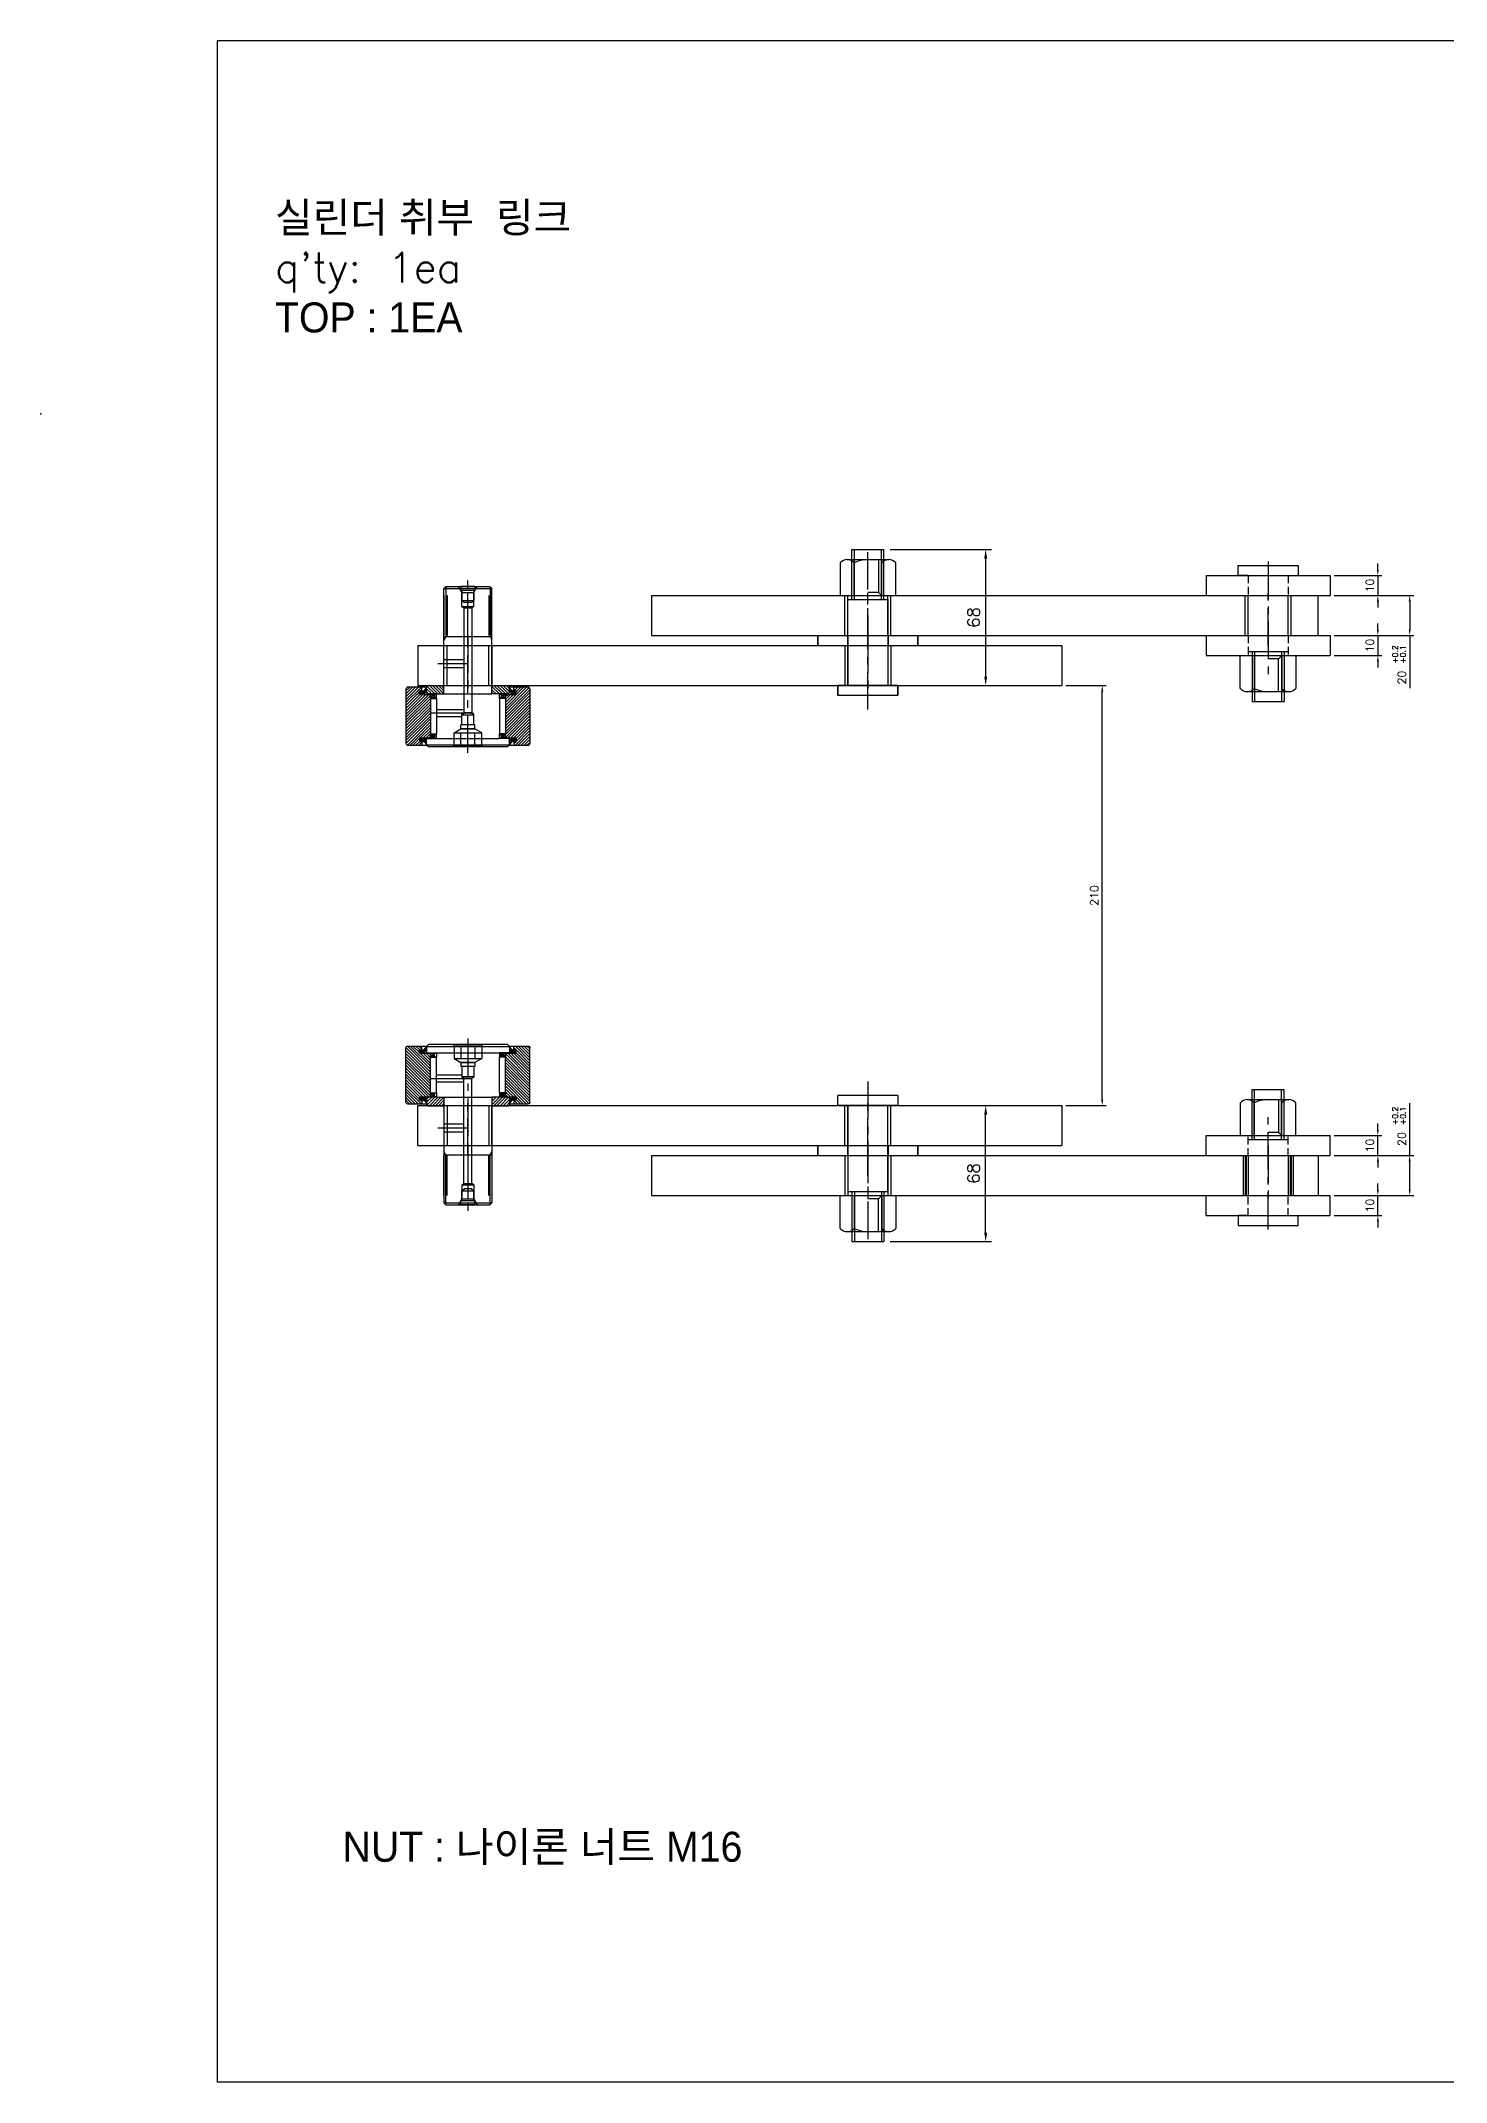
# Model space of a CAD drawing. Extents: x -2917 to 6643, y 8514 to 10799.
# Drawn here: x -2917 to -2214, y 8528 to 9549 of the extents above; entities that cross this region are included whole.
import ezdxf

# ---------------------------------------------------------------- set-up
doc = ezdxf.new("R2010")
doc.units = 0
doc.header["$LTSCALE"] = 15
doc.header["$MEASUREMENT"] = 0
for name, pattern in [('CENTER', [2, 1.25, -0.25, 0.25, -0.25]), ('HIDDEN', [0.375, 0.25, -0.125]), ('PHANTOM2', [31.75, 15.875, -3.175, 3.175, -3.175, 3.175, -3.175])]:
    doc.linetypes.add(name, pattern=pattern)
for name, color, linetype in [('1', 1, 'CENTER'), ('2', 2, 'HIDDEN'), ('3', 3, 'Continuous'), ('4', 4, 'Continuous'), ('DG', 4, 'Continuous'), ('DXF0', 7, 'Continuous'), ('DXF1', 7, 'Continuous'), ('DXF4', 7, 'Continuous'), ('RD', 1, 'Continuous')]:
    doc.layers.add(name, color=color, linetype=linetype)
doc.styles.get("Standard").update_dxf_attribs({"font": 'txt.shx'})
doc.dimstyles.new('ISO-25', dxfattribs={"dimtxt": 2.5, "dimasz": 2.5, "dimexe": 1.25, "dimexo": 0.625, "dimtad": 1, "dimtoh": 1, "dimdsep": 46, "dimtxsty": 'Standard', "dimcen": 2.5, "dimclrt": 6, "dimadec": 0, "dimazin": 0, "dimtfac": 1, "dimtmove": 0, "dimatfit": 3, "dimfxl": 1, "dimarcsym": 0})

# ---------------------------------------------------------------- blocks, each defined once
blk = doc.blocks.new('F WEER ER')
at = {"layer": 'DXF0', "color": 3, "linetype": 'Continuous'}
for p, q in [((1814.7, 10703.1), (1816.7, 10703.1)), ((1814.7, 10696.1), (1814.7, 10703.1)), ((1814.7, 10703.1), (1814.7, 10696.1)), ((1814.7, 10696.1), (1816.7, 10696.1)), ((1816.7, 10696.1), (1816.7, 10703.1)), ((1816.7, 10702.6), (1821.7, 10702.6)), ((1816.7, 10702.6), (1822.1, 10702.6)), ((1816.7, 10696.6), (1821.7, 10696.6)), ((1816.7, 10696.6), (1821.7, 10696.6)), ((1816.7, 10696.6), (1822.1, 10696.6)), ((1821.7, 10702.6), (1822.7, 10701.4)), ((1821.7, 10702.6), (1821.7, 10696.6)), ((1822.7, 10697.9), (1821.7, 10696.6)), ((1822.7, 10701.6), (1822.7, 10697.6)), ((1822.7, 10697.9), (1822.7, 10701.4)), ((1875.8, 10702.6), (1882.9, 10702.6)), ((1875.8, 10696.6), (1882.9, 10696.6)), ((1878.8, 10702.6), (1877.8, 10701.4)), ((1877.8, 10697.9), (1877.8, 10701.4)), ((1877.8, 10697.9), (1878.8, 10696.6)), ((1883.8, 10702.6), (1878.8, 10702.6)), ((1878.8, 10702.6), (1878.8, 10696.6)), ((1883.8, 10696.6), (1878.8, 10696.6)), ((1883.8, 10696.6), (1878.8, 10696.6)), ((1882.9, 10702.6), (1882.9, 10696.6)), ((1885.8, 10703.1), (1883.8, 10703.1)), ((1883.8, 10696.1), (1883.8, 10703.1)), ((1885.8, 10696.1), (1883.8, 10696.1)), ((1885.8, 10696.1), (1885.8, 10703.1))]:
    blk.add_line(p, q, dxfattribs=at)
at = {"layer": 'DXF1', "color": 4, "linetype": 'Continuous'}
for p, q in [((1806.5, 10729.9), (1818.1, 10718.4)), ((1806.5, 10728.5), (1816.6, 10718.4)), ((1806.5, 10727.1), (1809.8, 10723.8)), ((1807.3, 10730.6), (1819.6, 10718.4)), ((1808.8, 10730.6), (1821, 10718.4)), ((1810.2, 10730.6), (1822.5, 10718.4)), ((1811.7, 10730.6), (1824, 10718.4)), ((1813.2, 10730.6), (1825.4, 10718.4)), ((1814.6, 10730.6), (1826.9, 10718.4)), ((1816.1, 10730.6), (1828.3, 10718.4)), ((1817.6, 10730.6), (1829.8, 10718.4)), ((1819, 10730.6), (1831.3, 10718.4)), ((1820.5, 10730.6), (1831.9, 10719.2)), ((1821.9, 10730.6), (1831.9, 10720.7)), ((1823.4, 10730.6), (1831.9, 10722.1)), ((1824.9, 10730.6), (1831.9, 10723.6)), ((1826.3, 10730.6), (1833.2, 10723.8)), ((1827.8, 10730.6), (1835.5, 10722.9)), ((1829.2, 10730.6), (1835.5, 10724.4)), ((1830.7, 10730.6), (1835.5, 10725.8)), ((1832.2, 10730.6), (1835.5, 10727.3)), ((1833.6, 10730.6), (1835.5, 10728.7)), ((1806.5, 10725.6), (1808.4, 10723.7)), ((1806.5, 10724.1), (1808, 10722.7)), ((1806.5, 10722.7), (1806.5, 10722.7)), ((1806.8, 10720.3), (1806.9, 10720.4)), ((1807.1, 10720.3), (1808.1, 10721.3)), ((1807.5, 10720.3), (1810.1, 10722.9)), ((1807.8, 10720.3), (1810.1, 10722.6)), ((1808.2, 10720.4), (1810.1, 10722.3)), ((1808.4, 10722.1), (1810, 10723.8)), ((1808.4, 10722.4), (1809.7, 10723.8)), ((1808.4, 10722.7), (1809.4, 10723.8)), ((1808.4, 10723), (1809.1, 10723.8)), ((1808.4, 10723.3), (1808.8, 10723.8)), ((1808.4, 10723.6), (1808.5, 10723.8)), ((1808.4, 10721.8), (1810.1, 10723.5)), ((1808.4, 10721.5), (1810.1, 10723.2)), ((1808.8, 10720.8), (1810.1, 10722)), ((1809.5, 10721.2), (1810.1, 10721.7)), ((1810.1, 10723.5), (1815.2, 10718.4)), ((1810.1, 10722), (1813.7, 10718.4)), ((1810.1, 10720.5), (1812.3, 10718.4)), ((1810.1, 10719.1), (1810.8, 10718.4)), ((1810.1, 10717.2), (1811.1, 10718.3)), ((1810.1, 10718.1), (1810.2, 10718.3)), ((1810.1, 10716.4), (1811.6, 10717.9)), ((1810.9, 10716.3), (1811.6, 10717)), ((1830.4, 10717.3), (1831.4, 10718.3)), ((1830.4, 10718.2), (1830.5, 10718.3)), ((1830.4, 10716.4), (1831.9, 10717.9)), ((1831.1, 10716.3), (1831.9, 10717)), ((1831.9, 10722.1), (1833.6, 10723.8)), ((1831.9, 10722.4), (1833.3, 10723.8)), ((1831.9, 10722.7), (1833, 10723.8)), ((1831.9, 10723), (1832.7, 10723.8)), ((1831.9, 10723.3), (1832.4, 10723.8)), ((1831.9, 10723.6), (1832.1, 10723.8)), ((1831.9, 10721.8), (1833.6, 10723.5)), ((1831.9, 10721.5), (1833.6, 10723.2)), ((1832.1, 10721.4), (1833.6, 10722.9)), ((1832.1, 10717.7), (1834.6, 10720.3)), ((1832.1, 10719.3), (1833.1, 10720.3)), ((1832.1, 10716.2), (1836, 10720.1)), ((1832.1, 10714.7), (1836.3, 10718.9)), ((1832.1, 10713.1), (1836.3, 10717.4)), ((1832.3, 10721.3), (1833.6, 10722.6)), ((1832.5, 10721.2), (1833.6, 10722.3)), ((1832.7, 10721.1), (1833.6, 10722)), ((1832.8, 10720.9), (1833.6, 10721.7)), ((1833, 10720.8), (1833.6, 10721.4)), ((1833.2, 10720.7), (1833.8, 10721.3)), ((1833.4, 10720.6), (1834, 10721.2)), ((1833.6, 10723.3), (1834.3, 10722.7)), ((1833.6, 10720.5), (1834.2, 10721)), ((1833.8, 10720.4), (1834.3, 10720.9)), ((1834, 10720.3), (1834.5, 10720.8)), ((1834.3, 10720.3), (1834.7, 10720.7)), ((1834.6, 10720.3), (1834.8, 10720.5)), ((1834.9, 10720.3), (1835, 10720.4)), ((1832.1, 10711.6), (1836.3, 10715.8)), ((1833.6, 10711.6), (1836.3, 10714.3)), ((1835.1, 10711.6), (1836.3, 10712.7)), ((1832.1, 10683.9), (1835.8, 10687.6)), ((1832.1, 10685.5), (1834.2, 10687.6)), ((1832.1, 10687), (1832.7, 10687.6)), ((1832.1, 10682.4), (1836.3, 10686.6)), ((1806.5, 10675.9), (1813.8, 10668.6)), ((1806.9, 10678.9), (1806.9, 10678.9)), ((1807.1, 10678.7), (1807.2, 10678.9)), ((1807.2, 10678.6), (1807.5, 10678.9)), ((1807.3, 10676.6), (1808.4, 10675.5)), ((1807.4, 10678.5), (1807.8, 10678.9)), ((1807.6, 10678.3), (1808.1, 10678.8)), ((1807.7, 10678.2), (1808.3, 10678.7)), ((1807.9, 10678.1), (1808.5, 10678.6)), ((1808.1, 10678), (1808.6, 10678.5)), ((1808.3, 10677.8), (1808.8, 10678.4)), ((1808.4, 10677.7), (1809, 10678.3)), ((1808.4, 10677.4), (1809.2, 10678.2)), ((1808.4, 10677.1), (1809.4, 10678.1)), ((1808.4, 10676.8), (1809.6, 10678)), ((1808.4, 10676.5), (1809.8, 10677.9)), ((1808.4, 10676.2), (1810, 10677.8)), ((1808.4, 10675.9), (1810.1, 10677.6)), ((1808.4, 10675.6), (1810.1, 10677.3)), ((1808.6, 10675.5), (1810.1, 10677)), ((1808.9, 10675.5), (1810.1, 10676.7)), ((1809.2, 10675.5), (1810.1, 10676.4)), ((1809.5, 10675.5), (1810.1, 10676.1)), ((1809.8, 10675.5), (1810.1, 10675.8)), ((1810.1, 10682), (1811, 10683)), ((1810.1, 10682.9), (1810.1, 10683)), ((1810.1, 10681.1), (1811.6, 10682.6)), ((1810.1, 10679.6), (1821.1, 10668.6)), ((1810.1, 10678.2), (1819.6, 10668.6)), ((1810.1, 10676.7), (1818.2, 10668.6)), ((1810.3, 10680.9), (1822.6, 10668.6)), ((1810.8, 10680.9), (1811.6, 10681.8)), ((1811.8, 10680.9), (1824, 10668.6)), ((1813.2, 10680.9), (1825.5, 10668.6)), ((1814.7, 10680.9), (1826.9, 10668.6)), ((1816.2, 10680.9), (1828.4, 10668.6)), ((1817.6, 10680.9), (1829.9, 10668.6)), ((1819.1, 10680.9), (1831.3, 10668.6)), ((1820.5, 10680.9), (1832.8, 10668.6)), ((1822, 10680.9), (1834.2, 10668.6)), ((1823.5, 10680.9), (1835.3, 10669)), ((1824.9, 10680.9), (1835.5, 10670.3)), ((1826.4, 10680.9), (1835.5, 10671.8)), ((1827.8, 10680.9), (1831.9, 10676.8)), ((1829.3, 10680.9), (1831.9, 10678.3)), ((1830.4, 10682.1), (1831.3, 10683)), ((1830.4, 10683), (1830.4, 10683)), ((1830.4, 10681.2), (1831.9, 10682.7)), ((1830.8, 10680.9), (1831.9, 10679.7)), ((1831, 10680.9), (1831.9, 10681.8)), ((1831.9, 10676.1), (1834.7, 10678.9)), ((1831.9, 10676.4), (1834.4, 10678.9)), ((1831.9, 10676.7), (1834.1, 10678.9)), ((1831.9, 10677), (1833.5, 10678.6)), ((1831.9, 10677.3), (1832.8, 10678.3)), ((1831.9, 10677.6), (1832.2, 10677.9)), ((1831.9, 10675.8), (1833.6, 10677.5)), ((1831.9, 10675.5), (1833.6, 10677.2)), ((1832.1, 10680.8), (1836.3, 10685.1)), ((1832.1, 10679.4), (1836.3, 10683.5)), ((1832.1, 10675.5), (1833.6, 10676.9)), ((1832.4, 10675.5), (1833.6, 10676.6)), ((1832.7, 10675.5), (1833.6, 10676.3)), ((1833, 10675.5), (1833.6, 10676)), ((1833.2, 10678.9), (1836.3, 10682)), ((1833.3, 10675.5), (1833.6, 10675.7)), ((1833.6, 10676.6), (1835.5, 10674.7)), ((1834.5, 10678.4), (1835, 10678.9)), ((1834.7, 10678.9), (1836.3, 10680.4)), ((1835.1, 10676.6), (1835.5, 10676.1)), ((1806.5, 10674.5), (1812.3, 10668.6)), ((1806.5, 10673), (1810.9, 10668.6)), ((1806.5, 10671.5), (1809.4, 10668.6)), ((1806.5, 10670.1), (1807.9, 10668.6)), ((1808.4, 10675.5), (1815.3, 10668.6)), ((1809.9, 10675.5), (1816.7, 10668.6)), ((1833.2, 10675.5), (1835.5, 10673.2))]:
    blk.add_line(p, q, dxfattribs=at)
at = {"layer": 'DXF1', "linetype": 'Continuous'}
for p, q in [((1806.5, 10729.6), (1806.5, 10720.1)), ((1834.5, 10730.6), (1807.5, 10730.6)), ((1835.5, 10720.3), (1835.5, 10729.6)), ((1805.7, 10719.3), (1806.7, 10720.3)), ((1805.7, 10679.9), (1805.7, 10719.3)), ((1808.4, 10722.7), (1806.5, 10722.7)), ((1806.7, 10720.3), (1809.9, 10720.3)), ((1806.7, 10720.3), (1806.7, 10678.9)), ((1808.4, 10721.5), (1806.8, 10720.3)), ((1810.1, 10721.5), (1808, 10720.3)), ((1810.1, 10723.8), (1808.4, 10723.8)), ((1808.4, 10723.8), (1808.4, 10721.5)), ((1809.9, 10720.3), (1809.9, 10715.4)), ((1810.1, 10723.8), (1810.1, 10718.3)), ((1810.1, 10718.4), (1812.1, 10718.4)), ((1810.1, 10718.3), (1810.1, 10715.4)), ((1812, 10718.3), (1810.1, 10718.3)), ((1811.6, 10718.3), (1811.6, 10716.3)), ((1829.9, 10718.4), (1812.1, 10718.4)), ((1812.1, 10718.4), (1812.1, 10715.4)), ((1829.9, 10718.4), (1829.9, 10715.4)), ((1829.9, 10718.4), (1831.9, 10718.4)), ((1831.9, 10718.3), (1829.9, 10718.3)), ((1830.4, 10718.3), (1830.4, 10716.3)), ((1831.9, 10723.8), (1831.9, 10718.3)), ((1831.9, 10723.8), (1833.6, 10723.8)), ((1831.9, 10721.5), (1834, 10720.3)), ((1831.9, 10715.4), (1831.9, 10718.3)), ((1832.1, 10719.8), (1832.6, 10720.3)), ((1832.1, 10715.4), (1832.1, 10719.8)), ((1832.6, 10720.3), (1835.8, 10720.3)), ((1833.6, 10723.8), (1833.6, 10721.5)), ((1833.6, 10722.7), (1835.5, 10722.7)), ((1833.6, 10721.5), (1835.1, 10720.3)), ((1835.8, 10720.3), (1836.3, 10719.8)), ((1836.3, 10719.8), (1836.3, 10711.6)), ((1809.9, 10715.4), (1809.9, 10683.9)), ((1809.9, 10715.4), (1812.1, 10715.4)), ((1811.7, 10716.3), (1810.1, 10716.3)), ((1829.9, 10715.4), (1812.1, 10715.4)), ((1829.9, 10715.4), (1832.1, 10715.4)), ((1831.9, 10716.3), (1830.3, 10716.3)), ((1832.1, 10715.4), (1832.1, 10711.6)), ((1832.1, 10711.6), (1832.1, 10687.6)), ((1832.1, 10711.6), (1884.8, 10711.6)), ((1860.8, 10711.6), (1860.8, 10687.6)), ((1884.8, 10711.6), (1884.8, 10687.6)), ((1884.8, 10711.6), (1885.8, 10710.6)), ((1885.8, 10710.6), (1885.8, 10688.6)), ((1832.1, 10687.6), (1884.8, 10687.6)), ((1832.1, 10683.9), (1832.1, 10687.6)), ((1836.3, 10687.6), (1836.3, 10679.4)), ((1884.8, 10687.6), (1885.8, 10688.6)), ((1805.7, 10679.9), (1806.7, 10678.9)), ((1806.5, 10679.1), (1806.5, 10669.6)), ((1808.4, 10676.6), (1806.5, 10676.6)), ((1806.7, 10678.9), (1809.9, 10678.9)), ((1808.4, 10677.7), (1806.8, 10678.9)), ((1810.1, 10677.7), (1808, 10678.9)), ((1808.4, 10675.5), (1808.4, 10677.7)), ((1809.9, 10683.9), (1812.1, 10683.9)), ((1809.9, 10678.9), (1809.9, 10683.9)), ((1810.1, 10683.9), (1810.1, 10680.9)), ((1811.7, 10683), (1810.1, 10683)), ((1810.1, 10680.9), (1812, 10680.9)), ((1810.1, 10680.9), (1810.1, 10675.5)), ((1810.1, 10680.9), (1812.1, 10680.9)), ((1811.6, 10680.9), (1811.6, 10683)), ((1829.9, 10683.9), (1812.1, 10683.9)), ((1812.1, 10680.9), (1812.1, 10683.9)), ((1829.9, 10680.9), (1812.1, 10680.9)), ((1829.9, 10680.9), (1829.9, 10683.9)), ((1829.9, 10683.9), (1832.1, 10683.9)), ((1829.9, 10680.9), (1831.9, 10680.9)), ((1829.9, 10680.9), (1831.9, 10680.9)), ((1831.9, 10683), (1830.3, 10683)), ((1830.4, 10680.9), (1830.4, 10683)), ((1831.9, 10680.9), (1831.9, 10683.9)), ((1831.9, 10680.9), (1831.9, 10675.5)), ((1831.9, 10677.7), (1834, 10678.9)), ((1832.1, 10679.4), (1832.1, 10683.9)), ((1832.1, 10679.4), (1832.6, 10678.9)), ((1832.6, 10678.9), (1835.8, 10678.9)), ((1833.6, 10677.7), (1835.1, 10678.9)), ((1833.6, 10675.5), (1833.6, 10677.7)), ((1833.6, 10676.6), (1835.5, 10676.6)), ((1835.5, 10669.6), (1835.5, 10678.9)), ((1835.8, 10678.9), (1836.3, 10679.4)), ((1834.5, 10668.6), (1807.5, 10668.6)), ((1810.1, 10675.5), (1808.4, 10675.5)), ((1831.9, 10675.5), (1833.6, 10675.5))]:
    blk.add_line(p, q, dxfattribs=at)
at = {"layer": 'DXF1', "color": 3, "linetype": 'CENTER'}
for p, q in [((1822.7, 10718.4), (1822.7, 10699.6)), ((1847.3, 10714.6), (1847.3, 10699.6)), ((1802.7, 10699.6), (1888.8, 10699.6))]:
    blk.add_line(p, q, dxfattribs=at)
at = {"layer": 'DXF1', "color": 2, "linetype": 'Continuous'}
for p, q in [((1806.4, 10706.5), (1805.7, 10706.9)), ((1806.4, 10706.5), (1812.7, 10706.5)), ((1806.4, 10706.5), (1806.4, 10692.7)), ((1812.7, 10706.5), (1814.7, 10703.1)), ((1812.7, 10706.5), (1812.7, 10692.7)), ((1820.9, 10715.4), (1820.9, 10702.6)), ((1824.4, 10715.4), (1824.4, 10701.6)), ((1845.3, 10711.6), (1845.3, 10701.6)), ((1849.3, 10711.6), (1849.3, 10701.6)), ((1806.4, 10703.1), (1812.7, 10703.1)), ((1806.4, 10696.1), (1812.7, 10696.1)), ((1812.7, 10692.7), (1814.7, 10696.1)), ((1875.2, 10701.6), (1822.7, 10701.6)), ((1875.2, 10697.6), (1822.7, 10697.6)), ((1806.4, 10692.7), (1805.7, 10692.3)), ((1806.4, 10692.7), (1812.7, 10692.7))]:
    blk.add_line(p, q, dxfattribs=at)
at = {"layer": 'DXF1', "color": 1, "linetype": 'Continuous'}
for p, q in [((1860.8, 10710.7), (1859.2, 10711.6)), ((1885.7, 10710.7), (1860.8, 10710.7)), ((1860.8, 10688.5), (1859.2, 10687.6)), ((1885.7, 10688.5), (1860.8, 10688.5))]:
    blk.add_line(p, q, dxfattribs=at)
at = {"layer": 'DXF1', "linetype": 'Continuous'}
for centre, radius, start, end in [((1807.5, 10729.6), 1, 90, 180), ((1834.5, 10729.6), 1, 0, 90), ((1814.1, 10716.9), 2.5, 143.1301, 216.8699), ((1827.9, 10716.9), 2.5, 323.1301, 36.8699), ((1814.1, 10682.4), 2.5, 143.1301, 216.8699), ((1827.9, 10682.4), 2.5, 323.1301, 36.8699), ((1807.5, 10669.6), 1, 180, 270), ((1834.5, 10669.6), 1, 270, 0)]:
    blk.add_arc(centre, radius, start, end, dxfattribs=at)
at = {"layer": 'DXF4', "color": 6, "linetype": 'Continuous'}
for p, q in [((1822.1, 10702.6), (1822.7, 10701.6)), ((1822.1, 10696.6), (1822.7, 10697.6)), ((1875.8, 10702.6), (1875.2, 10701.6)), ((1875.2, 10701.6), (1875.2, 10697.6)), ((1875.8, 10696.6), (1875.2, 10697.6)), ((1875.8, 10702.6), (1875.8, 10696.6)), ((1882.9, 10702.6), (1885.8, 10704.3)), ((1882.9, 10696.6), (1885.8, 10695))]:
    blk.add_line(p, q, dxfattribs=at)
blk = doc.blocks.new('*U522')
at = {"layer": '1', "color": 0, "transparency": 16777216}
blk.add_line((0, -15), (0, 15), dxfattribs=at)
blk = doc.blocks.new('*U526')
at = {"layer": '1', "color": 0, "transparency": 16777216}
blk.add_line((0, 15), (0, -15), dxfattribs=at)
blk = doc.blocks.new('*U528')
at = {"layer": '1', "color": 0, "transparency": 16777216}
blk.add_line((0, -15), (0, 15), dxfattribs=at)
blk = doc.blocks.new('*U530')
at = {"layer": '1', "color": 0, "transparency": 16777216}
blk.add_line((0, 15), (0, -15), dxfattribs=at)
blk = doc.blocks.new('*U534')
at = {"layer": '1', "color": 0, "transparency": 16777216}
blk.add_line((0, -15), (0, 15), dxfattribs=at)
blk = doc.blocks.new('*U535')
at = {"layer": '1', "color": 0, "transparency": 16777216}
blk.add_line((0, -15), (0, 15), dxfattribs=at)
blk = doc.blocks.new('*U536')
at = {"layer": '1', "color": 0, "transparency": 16777216}
blk.add_line((0, 15), (0, -15), dxfattribs=at)
blk = doc.blocks.new('*U544')
at = {"layer": '1', "color": 0, "transparency": 16777216}
blk.add_line((0, 15), (0, -15), dxfattribs=at)
blk = doc.blocks.new('*D558')
at = {"layer": '4', "color": 4, "linetype": 'PHANTOM2', "lineweight": -2, "transparency": 16777216}
for p, q in [((-2492.4, 9294.3), (-2441.6, 9294.3)), ((-2444.6, 9289.8), (-2444.6, 9230.8)), ((-2485.4, 9226.3), (-2441.6, 9226.3))]:
    blk.add_line(p, q, dxfattribs=at)
at = {"layer": '4', "color": 4, "linetype": 'PHANTOM2', "transparency": 16777216}
for points in [[(-2445.3, 9289.8), (-2443.8, 9289.8), (-2444.6, 9294.3)], [(-2445.3, 9230.8), (-2443.8, 9230.8), (-2444.6, 9226.3)]]:
    blk.add_solid(points, dxfattribs=at)
at = {"layer": 'Defpoints', "color": 0, "linetype": 'PHANTOM2', "transparency": 16777216}
for p in [(-2495.4, 9294.3), (-2488.4, 9226.3), (-2444.6, 9226.3)]:
    blk.add_point(p, dxfattribs=at)
at = {"layer": '4', "color": 7, "linetype": 'PHANTOM2', "transparency": 16777216, "insert": (-2450.6, 9260.3), "char_height": 6, "attachment_point": 5, "rotation": 90}
blk.add_mtext('68', dxfattribs=at)
blk = doc.blocks.new('*U561')
at = {"layer": '1', "color": 0, "transparency": 16777216}
blk.add_line((0, -15), (0, 15), dxfattribs=at)
blk = doc.blocks.new('*U562')
at = {"layer": '1', "color": 0, "transparency": 16777216}
blk.add_line((0, 15), (0, -15), dxfattribs=at)
blk = doc.blocks.new('*U560')
at = {"layer": '1', "color": 0, "transparency": 16777216}
blk.add_line((0, -15), (0, 15), dxfattribs=at)
blk = doc.blocks.new('*D563')
at = {"layer": '4', "color": 4, "linetype": 'PHANTOM2', "lineweight": -2, "transparency": 16777216}
for p, q in [((-2485.4, 9016.3), (-2441.6, 9016.3)), ((-2444.6, 8952.8), (-2444.6, 9011.8)), ((-2492.4, 8948.3), (-2441.6, 8948.3))]:
    blk.add_line(p, q, dxfattribs=at)
at = {"layer": '4', "color": 4, "linetype": 'PHANTOM2', "transparency": 16777216}
for points in [[(-2445.3, 9011.8), (-2443.8, 9011.8), (-2444.6, 9016.3)], [(-2445.3, 8952.8), (-2443.8, 8952.8), (-2444.6, 8948.3)]]:
    blk.add_solid(points, dxfattribs=at)
at = {"layer": 'Defpoints', "color": 0, "linetype": 'PHANTOM2', "transparency": 16777216}
for p in [(-2488.4, 9016.3), (-2444.6, 9016.3), (-2495.4, 8948.3)]:
    blk.add_point(p, dxfattribs=at)
at = {"layer": '4', "color": 7, "linetype": 'PHANTOM2', "transparency": 16777216, "insert": (-2450.6, 8982.3), "char_height": 6, "attachment_point": 5, "rotation": 90}
blk.add_mtext('68', dxfattribs=at)
blk = doc.blocks.new('*U758')
at = {"layer": '1', "color": 0, "transparency": 16777216}
blk.add_line((0, -15), (0, 15), dxfattribs=at)
blk = doc.blocks.new('*U761')
at = {"layer": '1', "color": 0, "transparency": 16777216}
blk.add_line((0, 15), (0, -15), dxfattribs=at)
blk = doc.blocks.new('*U760')
at = {"layer": '1', "color": 0, "transparency": 16777216}
blk.add_line((0, 15), (0, -15), dxfattribs=at)
blk = doc.blocks.new('*D762')
at = {"layer": '4', "color": 4, "linetype": 'PHANTOM2', "lineweight": -2, "transparency": 16777216}
for p, q in [((-2270.4, 9271.3), (-2230.6, 9271.3)), ((-2232.6, 9268.3), (-2232.6, 9254.3)), ((-2270.4, 9251.3), (-2230.6, 9251.3)), ((-2232.6, 9251.3), (-2232.6, 9225))]:
    blk.add_line(p, q, dxfattribs=at)
at = {"layer": '4', "color": 4, "linetype": 'PHANTOM2', "transparency": 16777216}
for points in [[(-2233.1, 9268.3), (-2232.1, 9268.3), (-2232.6, 9271.3)], [(-2233.1, 9254.3), (-2232.1, 9254.3), (-2232.6, 9251.3)]]:
    blk.add_solid(points, dxfattribs=at)
at = {"layer": 'Defpoints', "color": 0, "linetype": 'PHANTOM2', "transparency": 16777216}
for p in [(-2272.4, 9271.3), (-2272.4, 9251.3), (-2232.6, 9251.3)]:
    blk.add_point(p, dxfattribs=at)
at = {"layer": '4', "color": 7, "linetype": 'PHANTOM2', "transparency": 16777216, "insert": (-2237.9, 9236.6), "char_height": 4, "attachment_point": 5, "rotation": 90}
blk.add_mtext('20 {\\H0.7x;\\S+0.2^ +0.1;}', dxfattribs=at)
blk = doc.blocks.new('*D763')
at = {"layer": '4', "color": 4, "linetype": 'PHANTOM2', "lineweight": -2, "transparency": 16777216}
for p, q in [((-2270.4, 9281.3), (-2246.5, 9281.3)), ((-2248.5, 9284.3), (-2248.5, 9287.3)), ((-2248.5, 9281.3), (-2248.5, 9271.3)), ((-2270.4, 9271.3), (-2246.5, 9271.3)), ((-2248.5, 9268.3), (-2248.5, 9265.3))]:
    blk.add_line(p, q, dxfattribs=at)
at = {"layer": '4', "color": 4, "linetype": 'PHANTOM2', "transparency": 16777216}
for points in [[(-2249, 9284.3), (-2248, 9284.3), (-2248.5, 9281.3)], [(-2249, 9268.3), (-2248, 9268.3), (-2248.5, 9271.3)]]:
    blk.add_solid(points, dxfattribs=at)
at = {"layer": 'Defpoints', "color": 0, "linetype": 'PHANTOM2', "transparency": 16777216}
for p in [(-2272.4, 9281.3), (-2272.4, 9271.3), (-2248.5, 9271.3)]:
    blk.add_point(p, dxfattribs=at)
at = {"layer": '4', "color": 7, "linetype": 'PHANTOM2', "transparency": 16777216, "insert": (-2252.5, 9276.3), "char_height": 4, "attachment_point": 5, "rotation": 90}
blk.add_mtext('10', dxfattribs=at)
blk = doc.blocks.new('*D764')
at = {"layer": '4', "color": 4, "linetype": 'PHANTOM2', "lineweight": -2, "transparency": 16777216}
for p, q in [((-2248.5, 9254.3), (-2248.5, 9257.3)), ((-2270.4, 9251.3), (-2246.5, 9251.3)), ((-2248.5, 9251.3), (-2248.5, 9241.3)), ((-2270.4, 9241.3), (-2246.5, 9241.3)), ((-2248.5, 9238.3), (-2248.5, 9235.3))]:
    blk.add_line(p, q, dxfattribs=at)
at = {"layer": '4', "color": 4, "linetype": 'PHANTOM2', "transparency": 16777216}
for points in [[(-2249, 9254.3), (-2248, 9254.3), (-2248.5, 9251.3)], [(-2249, 9238.3), (-2248, 9238.3), (-2248.5, 9241.3)]]:
    blk.add_solid(points, dxfattribs=at)
at = {"layer": 'Defpoints', "color": 0, "linetype": 'PHANTOM2', "transparency": 16777216}
for p in [(-2272.4, 9251.3), (-2272.4, 9241.3), (-2248.5, 9241.3)]:
    blk.add_point(p, dxfattribs=at)
at = {"layer": '4', "color": 7, "linetype": 'PHANTOM2', "transparency": 16777216, "insert": (-2252.5, 9246.3), "char_height": 4, "attachment_point": 5, "rotation": 90}
blk.add_mtext('10', dxfattribs=at)
blk = doc.blocks.new('*D766')
at = {"layer": '4', "color": 4, "linetype": 'PHANTOM2', "lineweight": -2, "transparency": 16777216}
for p, q in [((-2270.4, 8971.3), (-2246.5, 8971.3)), ((-2248.5, 8974.3), (-2248.5, 8977.3)), ((-2248.5, 8961.3), (-2248.5, 8971.3)), ((-2270.4, 8961.3), (-2246.5, 8961.3)), ((-2248.5, 8958.3), (-2248.5, 8955.3))]:
    blk.add_line(p, q, dxfattribs=at)
at = {"layer": '4', "color": 4, "linetype": 'PHANTOM2', "transparency": 16777216}
for points in [[(-2249, 8974.3), (-2248, 8974.3), (-2248.5, 8971.3)], [(-2249, 8958.3), (-2248, 8958.3), (-2248.5, 8961.3)]]:
    blk.add_solid(points, dxfattribs=at)
at = {"layer": 'Defpoints', "color": 0, "linetype": 'PHANTOM2', "transparency": 16777216}
for p in [(-2272.4, 8971.3), (-2248.5, 8971.3), (-2272.4, 8961.3)]:
    blk.add_point(p, dxfattribs=at)
at = {"layer": '4', "color": 7, "linetype": 'PHANTOM2', "transparency": 16777216, "insert": (-2252.5, 8966.3), "char_height": 4, "attachment_point": 5, "rotation": 90}
blk.add_mtext('10', dxfattribs=at)
blk = doc.blocks.new('*D768')
at = {"layer": '4', "color": 4, "linetype": 'PHANTOM2', "lineweight": -2, "transparency": 16777216}
for p, q in [((-2232.6, 8991.3), (-2232.6, 9017.5)), ((-2270.4, 8991.3), (-2230.6, 8991.3)), ((-2232.6, 8974.3), (-2232.6, 8988.3)), ((-2270.4, 8971.3), (-2230.6, 8971.3))]:
    blk.add_line(p, q, dxfattribs=at)
at = {"layer": '4', "color": 4, "linetype": 'PHANTOM2', "transparency": 16777216}
for points in [[(-2233.1, 8988.3), (-2232.1, 8988.3), (-2232.6, 8991.3)], [(-2233.1, 8974.3), (-2232.1, 8974.3), (-2232.6, 8971.3)]]:
    blk.add_solid(points, dxfattribs=at)
at = {"layer": 'Defpoints', "color": 0, "linetype": 'PHANTOM2', "transparency": 16777216}
for p in [(-2272.4, 8991.3), (-2232.6, 8991.3), (-2272.4, 8971.3)]:
    blk.add_point(p, dxfattribs=at)
at = {"layer": '4', "color": 7, "linetype": 'PHANTOM2', "transparency": 16777216, "insert": (-2237.9, 9005.9), "char_height": 4, "attachment_point": 5, "rotation": 90}
blk.add_mtext('20 {\\H0.7x;\\S+0.2^ +0.1;}', dxfattribs=at)
blk = doc.blocks.new('*D767')
at = {"layer": '4', "color": 4, "linetype": 'PHANTOM2', "lineweight": -2, "transparency": 16777216}
for p, q in [((-2248.5, 9004.3), (-2248.5, 9007.3)), ((-2270.4, 9001.3), (-2246.5, 9001.3)), ((-2248.5, 8991.3), (-2248.5, 9001.3)), ((-2270.4, 8991.3), (-2246.5, 8991.3)), ((-2248.5, 8988.3), (-2248.5, 8985.3))]:
    blk.add_line(p, q, dxfattribs=at)
at = {"layer": '4', "color": 4, "linetype": 'PHANTOM2', "transparency": 16777216}
for points in [[(-2249, 9004.3), (-2248, 9004.3), (-2248.5, 9001.3)], [(-2249, 8988.3), (-2248, 8988.3), (-2248.5, 8991.3)]]:
    blk.add_solid(points, dxfattribs=at)
at = {"layer": 'Defpoints', "color": 0, "linetype": 'PHANTOM2', "transparency": 16777216}
for p in [(-2272.4, 9001.3), (-2248.5, 9001.3), (-2272.4, 8991.3)]:
    blk.add_point(p, dxfattribs=at)
at = {"layer": '4', "color": 7, "linetype": 'PHANTOM2', "transparency": 16777216, "insert": (-2252.5, 8996.3), "char_height": 4, "attachment_point": 5, "rotation": 90}
blk.add_mtext('10', dxfattribs=at)
blk = doc.blocks.new('*D841')
at = {"layer": '4', "color": 4, "linetype": 'PHANTOM2', "lineweight": -2, "transparency": 16777216}
for p, q in [((-2404.5, 9226.3), (-2384.3, 9226.3)), ((-2386.3, 9019.3), (-2386.3, 9223.3)), ((-2404.5, 9016.3), (-2384.3, 9016.3))]:
    blk.add_line(p, q, dxfattribs=at)
at = {"layer": '4', "color": 4, "linetype": 'PHANTOM2', "transparency": 16777216}
for points in [[(-2386.8, 9223.3), (-2385.8, 9223.3), (-2386.3, 9226.3)], [(-2386.8, 9019.3), (-2385.8, 9019.3), (-2386.3, 9016.3)]]:
    blk.add_solid(points, dxfattribs=at)
at = {"layer": 'Defpoints', "color": 0, "linetype": 'PHANTOM2', "transparency": 16777216}
for p in [(-2406.5, 9226.3), (-2386.3, 9226.3), (-2406.5, 9016.3)]:
    blk.add_point(p, dxfattribs=at)
at = {"layer": '4', "color": 7, "linetype": 'PHANTOM2', "transparency": 16777216, "insert": (-2390.3, 9121.3), "char_height": 4, "attachment_point": 5, "rotation": 90}
blk.add_mtext('210', dxfattribs=at)

msp = doc.modelspace()

# ---------------------------------------------------------------- linework, layer by layer
at = {"color": 6}
for p, q in [((-2828.818, 9548.619), (-2828.818, 8528.019)), ((-1385.398, 9548.619), (-2828.818, 9548.619)), ((-1385.398, 8528.019), (-2828.818, 8528.019))]:
    msp.add_line(p, q, dxfattribs=at)
for p, q in [((-2517.264, 9287.627), (-2517.264, 9271.252)), ((-2513.801, 9289.252), (-2493.026, 9289.252)), ((-2510.339, 9271.252), (-2510.339, 9287.627)), ((-2498.114, 9289.252), (-2498.114, 9272.877)), ((-2489.564, 9271.252), (-2489.564, 9287.627)), ((-2517.264, 9271.252), (-2489.564, 9271.252)), ((-2498.114, 9272.877), (-2503.414, 9272.877)), ((-2496.489, 9271.252), (-2498.114, 9272.877)), ((-2317.264, 9241.252), (-2289.564, 9241.252)), ((-2317.264, 9224.877), (-2317.264, 9241.252)), ((-2310.339, 9241.252), (-2310.339, 9224.877)), ((-2298.114, 9239.627), (-2303.414, 9239.627)), ((-2296.489, 9241.252), (-2298.114, 9239.627)), ((-2298.114, 9223.252), (-2298.114, 9239.627)), ((-2289.564, 9241.252), (-2289.564, 9224.877)), ((-2313.801, 9223.252), (-2293.026, 9223.252)), ((-2317.264, 9017.627), (-2317.264, 9001.252)), ((-2313.801, 9019.252), (-2293.026, 9019.252)), ((-2310.339, 9001.252), (-2310.339, 9017.627)), ((-2298.114, 9019.252), (-2298.114, 9002.877)), ((-2289.564, 9001.252), (-2289.564, 9017.627)), ((-2298.114, 9002.877), (-2303.414, 9002.877)), ((-2296.489, 9001.252), (-2298.114, 9002.877)), ((-2317.264, 9001.252), (-2289.564, 9001.252)), ((-2517.264, 8971.252), (-2489.564, 8971.252)), ((-2517.264, 8954.877), (-2517.264, 8971.252)), ((-2510.339, 8971.252), (-2510.339, 8954.877)), ((-2496.489, 8971.252), (-2498.114, 8969.627)), ((-2489.564, 8971.252), (-2489.564, 8954.877)), ((-2498.114, 8969.627), (-2503.414, 8969.627)), ((-2498.114, 8953.252), (-2498.114, 8969.627)), ((-2513.801, 8953.252), (-2493.026, 8953.252))]:
    msp.add_line(p, q)
for centre, radius, start, end in [((-2513.801, 9284.751), 4.501, 39.717347, 140.282653), ((-2503.007, 9271.949), 17.308, 91.347829, 115.064027), ((-2493.026, 9284.751), 4.501, 39.717347, 140.282653), ((-2313.801, 9227.754), 4.501, 219.717347, 320.282653), ((-2303.007, 9240.555), 17.308, 244.935973, 268.652171), ((-2293.026, 9227.754), 4.501, 219.717347, 320.282653), ((-2313.801, 9014.751), 4.501, 39.717347, 140.282653), ((-2303.007, 9001.949), 17.308, 91.347829, 115.064027), ((-2293.026, 9014.751), 4.501, 39.717347, 140.282653), ((-2513.801, 8957.754), 4.501, 219.717347, 320.282653), ((-2503.007, 8970.555), 17.308, 244.935973, 268.652171), ((-2493.026, 8957.754), 4.501, 219.717347, 320.282653)]:
    msp.add_arc(centre, radius, start, end)
at = {"layer": '1'}
for p, q in [((-2503.414, 9214.252), (-2503.414, 9293.361)), ((-2303.414, 9288.252), (-2303.414, 9229.191)), ((-2503.414, 9028.252), (-2503.414, 8949.144)), ((-2303.414, 8954.252), (-2303.414, 9013.314))]:
    msp.add_line(p, q, dxfattribs=at)
at = {"layer": '2'}
for p, q in [((-2313.414, 9281.252), (-2313.414, 9271.252)), ((-2293.414, 9281.252), (-2293.414, 9271.252)), ((-2313.414, 9251.252), (-2313.414, 9241.252)), ((-2293.414, 9251.252), (-2293.414, 9241.252)), ((-2313.414, 8991.252), (-2313.414, 9001.252)), ((-2293.414, 8991.252), (-2293.414, 9001.252)), ((-2313.414, 8961.252), (-2313.414, 8971.252)), ((-2293.414, 8961.252), (-2293.414, 8971.252))]:
    msp.add_line(p, q, dxfattribs=at)
at = {"layer": '3'}
for p, q in [((-2511.414, 9269.252), (-2511.414, 9294.252)), ((-2511.414, 9294.252), (-2495.414, 9294.252)), ((-2510.214, 9269.252), (-2510.214, 9294.252)), ((-2496.614, 9269.252), (-2496.614, 9294.252)), ((-2496.489, 9271.252), (-2496.489, 9289.252)), ((-2495.414, 9269.252), (-2495.414, 9294.252)), ((-2334.414, 9281.252), (-2334.414, 9271.252)), ((-2334.414, 9281.252), (-2272.414, 9281.252)), ((-2334.414, 9281.252), (-2334.414, 9271.252)), ((-2318.414, 9281.252), (-2318.414, 9286.252)), ((-2318.414, 9286.252), (-2288.414, 9286.252)), ((-2313.414, 9281.252), (-2318.414, 9281.252)), ((-2288.414, 9286.252), (-2288.414, 9281.252)), ((-2272.414, 9281.252), (-2272.414, 9271.252)), ((-2715.414, 9271.252), (-2715.414, 9251.252)), ((-2691.414, 9251.252), (-2691.414, 9271.252)), ((-2611.7, 9271.252), (-2278.414, 9271.252)), ((-2514.914, 9251.252), (-2514.914, 9271.252)), ((-2513.414, 9226.252), (-2513.414, 9269.252)), ((-2513.414, 9269.252), (-2493.414, 9269.252)), ((-2493.414, 9269.252), (-2493.414, 9226.252)), ((-2491.914, 9251.252), (-2491.914, 9271.252)), ((-2334.414, 9271.252), (-2272.414, 9271.252)), ((-2314.914, 9251.252), (-2314.914, 9271.252)), ((-2314.914, 9251.252), (-2314.914, 9271.252)), ((-2291.914, 9251.252), (-2291.914, 9271.252)), ((-2291.914, 9251.252), (-2291.914, 9271.252)), ((-2278.414, 9251.252), (-2278.414, 9271.252)), ((-2278.414, 9251.252), (-2278.414, 9271.252)), ((-2611.7, 9251.252), (-2278.414, 9251.252)), ((-2334.414, 9251.252), (-2334.414, 9241.252)), ((-2334.414, 9251.252), (-2272.414, 9251.252)), ((-2272.414, 9251.252), (-2272.414, 9241.252)), ((-2728.414, 9246.252), (-2728.414, 9226.252)), ((-2728.414, 9246.252), (-2406.528, 9246.252)), ((-2715.414, 9226.252), (-2715.414, 9246.252)), ((-2691.414, 9246.252), (-2691.414, 9226.252)), ((-2514.914, 9246.252), (-2514.914, 9226.252)), ((-2491.914, 9246.252), (-2491.914, 9226.252)), ((-2334.414, 9241.252), (-2272.414, 9241.252)), ((-2313.414, 9243.252), (-2293.414, 9243.252)), ((-2311.414, 9243.252), (-2311.414, 9218.252)), ((-2310.214, 9243.252), (-2310.214, 9218.252)), ((-2296.614, 9243.252), (-2296.614, 9218.252)), ((-2296.489, 9241.252), (-2296.489, 9223.252)), ((-2295.414, 9243.252), (-2295.414, 9218.252)), ((-2728.414, 9226.252), (-2406.528, 9226.252)), ((-2493.414, 9226.252), (-2518.414, 9226.252)), ((-2518.414, 9226.252), (-2518.414, 9221.252)), ((-2518.414, 9221.252), (-2518.414, 9226.252)), ((-2488.414, 9226.252), (-2493.414, 9226.252)), ((-2488.414, 9221.252), (-2488.414, 9226.252)), ((-2488.414, 9226.252), (-2488.414, 9221.252)), ((-2488.414, 9221.252), (-2518.414, 9221.252)), ((-2311.414, 9218.252), (-2295.414, 9218.252)), ((-2311.414, 8999.252), (-2311.414, 9024.252)), ((-2311.414, 9024.252), (-2295.414, 9024.252)), ((-2310.214, 8999.252), (-2310.214, 9024.252)), ((-2296.614, 8999.252), (-2296.614, 9024.252)), ((-2295.414, 8999.252), (-2295.414, 9024.252)), ((-2728.414, 8996.252), (-2728.414, 9016.252)), ((-2728.414, 9016.252), (-2406.528, 9016.252)), ((-2715.414, 9016.252), (-2715.414, 8996.252)), ((-2691.414, 8996.252), (-2691.414, 9016.252)), ((-2518.414, 9016.252), (-2518.414, 9021.252)), ((-2518.414, 9016.252), (-2518.414, 9021.252)), ((-2488.414, 9021.252), (-2518.414, 9021.252)), ((-2493.414, 9016.252), (-2518.414, 9016.252)), ((-2514.914, 8996.252), (-2514.914, 9016.252)), ((-2513.414, 9016.252), (-2513.414, 8973.252)), ((-2493.414, 8973.252), (-2493.414, 9016.252)), ((-2488.414, 9016.252), (-2493.414, 9016.252)), ((-2491.914, 8996.252), (-2491.914, 9016.252)), ((-2488.414, 9021.252), (-2488.414, 9016.252)), ((-2488.414, 9021.252), (-2488.414, 9016.252)), ((-2296.489, 9001.252), (-2296.489, 9019.252)), ((-2728.414, 8996.252), (-2406.528, 8996.252)), ((-2334.414, 8991.252), (-2334.414, 9001.252)), ((-2334.414, 9001.252), (-2272.414, 9001.252)), ((-2313.414, 8999.252), (-2293.414, 8999.252)), ((-2272.414, 8991.252), (-2272.414, 9001.252)), ((-2715.414, 8971.252), (-2715.414, 8991.252)), ((-2691.414, 8991.252), (-2691.414, 8971.252)), ((-2611.7, 8991.252), (-2278.414, 8991.252)), ((-2514.914, 8991.252), (-2514.914, 8971.252)), ((-2491.914, 8991.252), (-2491.914, 8971.252)), ((-2334.414, 8991.252), (-2272.414, 8991.252)), ((-2315.914, 8991.252), (-2315.914, 8971.252)), ((-2314.914, 8991.252), (-2314.914, 8971.252)), ((-2314.914, 8991.252), (-2314.914, 8971.252)), ((-2291.914, 8991.252), (-2291.914, 8971.252)), ((-2291.914, 8991.252), (-2291.914, 8971.252)), ((-2290.914, 8991.252), (-2290.914, 8971.252)), ((-2278.414, 8991.252), (-2278.414, 8971.252)), ((-2278.414, 8991.252), (-2278.414, 8971.252)), ((-2278.414, 8991.252), (-2278.414, 8971.252)), ((-2611.7, 8971.252), (-2278.414, 8971.252)), ((-2513.414, 8973.252), (-2493.414, 8973.252)), ((-2511.414, 8973.252), (-2511.414, 8948.252)), ((-2510.214, 8973.252), (-2510.214, 8948.252)), ((-2496.614, 8973.252), (-2496.614, 8948.252)), ((-2496.489, 8971.252), (-2496.489, 8953.252)), ((-2495.414, 8973.252), (-2495.414, 8948.252)), ((-2334.414, 8961.252), (-2334.414, 8971.252)), ((-2334.414, 8971.252), (-2272.414, 8971.252)), ((-2334.414, 8961.252), (-2334.414, 8971.252)), ((-2272.414, 8961.252), (-2272.414, 8971.252)), ((-2334.414, 8961.252), (-2272.414, 8961.252)), ((-2313.414, 8961.252), (-2318.414, 8961.252)), ((-2318.414, 8961.252), (-2318.414, 8956.252)), ((-2288.414, 8956.252), (-2288.414, 8961.252)), ((-2318.414, 8956.252), (-2288.414, 8956.252)), ((-2511.414, 8948.252), (-2495.414, 8948.252))]:
    msp.add_line(p, q, dxfattribs=at)
at = {"layer": '4', "color": 6, "linetype": 'PHANTOM2'}
for p, q in [((-2611.7, 9271.252), (-2611.7, 9251.252)), ((-2513.414, 9251.252), (-2513.414, 9271.252)), ((-2493.414, 9251.252), (-2493.414, 9271.252)), ((-2313.414, 9251.252), (-2313.414, 9271.252)), ((-2313.414, 9251.252), (-2313.414, 9271.252)), ((-2293.414, 9251.252), (-2293.414, 9271.252)), ((-2293.414, 9251.252), (-2293.414, 9271.252)), ((-2513.414, 9246.252), (-2513.414, 9226.252)), ((-2493.414, 9246.252), (-2493.414, 9226.252)), ((-2406.528, 9246.252), (-2406.528, 9226.252)), ((-2513.414, 8996.252), (-2513.414, 9016.252)), ((-2493.414, 8996.252), (-2493.414, 9016.252)), ((-2406.528, 9016.252), (-2406.528, 8996.252)), ((-2611.7, 8991.252), (-2611.7, 8971.252)), ((-2513.414, 8991.252), (-2513.414, 8971.252)), ((-2493.414, 8991.252), (-2493.414, 8971.252)), ((-2314.414, 8991.252), (-2314.414, 8971.252)), ((-2313.414, 8991.252), (-2313.414, 8971.252)), ((-2313.414, 8991.252), (-2313.414, 8971.252)), ((-2293.414, 8991.252), (-2293.414, 8971.252)), ((-2293.414, 8991.252), (-2293.414, 8971.252)), ((-2292.414, 8991.252), (-2292.414, 8971.252))]:
    msp.add_line(p, q, dxfattribs=at)
at = {"layer": 'DG', "color": 1}
msp.add_point((-2916.952, 9362.2), dxfattribs=at)
at = {"layer": 'DXF1', "linetype": 'Continuous'}
for p, q in [((-2528.414, 9251.252), (-2528.414, 9246.252)), ((-2528.414, 9251.252), (-2478.414, 9251.252)), ((-2528.414, 9246.252), (-2528.414, 9251.252)), ((-2528.414, 9251.252), (-2478.414, 9251.252)), ((-2513.514, 9251.252), (-2513.514, 9246.252)), ((-2513.514, 9246.252), (-2513.514, 9251.252)), ((-2493.314, 9251.252), (-2493.314, 9246.252)), ((-2493.314, 9246.252), (-2493.314, 9251.252)), ((-2478.414, 9251.252), (-2478.414, 9246.252)), ((-2478.414, 9246.252), (-2478.414, 9251.252)), ((-2528.414, 9246.252), (-2478.414, 9246.252)), ((-2528.414, 9246.252), (-2478.414, 9246.252)), ((-2528.414, 8996.252), (-2528.414, 8991.252)), ((-2528.414, 8996.252), (-2478.414, 8996.252)), ((-2528.414, 8991.252), (-2528.414, 8996.252)), ((-2528.414, 8996.252), (-2478.414, 8996.252)), ((-2513.514, 8996.252), (-2513.514, 8991.252)), ((-2513.514, 8991.252), (-2513.514, 8996.252)), ((-2493.314, 8996.252), (-2493.314, 8991.252)), ((-2493.314, 8991.252), (-2493.314, 8996.252)), ((-2478.414, 8996.252), (-2478.414, 8991.252)), ((-2478.414, 8991.252), (-2478.414, 8996.252)), ((-2528.414, 8991.252), (-2478.414, 8991.252)), ((-2528.414, 8991.252), (-2478.414, 8991.252))]:
    msp.add_line(p, q, dxfattribs=at)
at = {"layer": 'DXF1', "color": 3, "linetype": 'CENTER'}
for p, q in [((-2503.414, 9244.855), (-2503.414, 9253.895)), ((-2503.414, 9252.65), (-2503.414, 9243.609)), ((-2503.414, 8989.855), (-2503.414, 8998.895)), ((-2503.414, 8997.65), (-2503.414, 8988.609))]:
    msp.add_line(p, q, dxfattribs=at)
at = {"layer": 'RD', "color": 2}
for p, q in [((-2713.79, 9271.252), (-2713.79, 9251.252)), ((-2693.037, 9271.252), (-2693.037, 9251.252)), ((-2713.79, 9226.252), (-2713.79, 9246.252)), ((-2693.037, 9226.252), (-2693.037, 9246.252)), ((-2713.79, 9016.252), (-2713.79, 8996.252)), ((-2693.037, 9016.252), (-2693.037, 8996.252)), ((-2713.79, 8971.252), (-2713.79, 8991.252)), ((-2693.037, 8971.252), (-2693.037, 8991.252))]:
    msp.add_line(p, q, dxfattribs=at)

# ---------------------------------------------------------------- block references
at = {"layer": '1'}
for name, p in [('*U534', (-2703.414, 9261.252)), ('*U528', (-2503.414, 9261.252)), ('*U535', (-2303.414, 9261.252)), ('*U758', (-2303.414, 9261.252)), ('*U544', (-2503.414, 9246.252)), ('*U526', (-2703.414, 9236.252)), ('*U536', (-2503.414, 9236.252)), ('*U522', (-2703.414, 9006.252)), ('*U561', (-2503.414, 9006.252)), ('*U560', (-2503.414, 8996.252)), ('*U530', (-2703.414, 8981.252)), ('*U562', (-2503.414, 8981.252)), ('*U761', (-2303.414, 8981.252)), ('*U760', (-2303.414, 8981.252))]:
    msp.add_blockref(name, p, dxfattribs=at)
at = {"layer": '4', "color": 6, "linetype": 'PHANTOM2', "rotation": 90}
msp.add_blockref('F WEER ER', (7996.191, 7389.97), dxfattribs=at)
at = {"layer": '4', "color": 6, "linetype": 'PHANTOM2', "xscale": -1, "rotation": 90}
msp.add_blockref('F WEER ER', (7996.191, 10852.535), dxfattribs=at)

# ---------------------------------------------------------------- texts
at = {"char_height": 15, "attachment_point": 1}
for s, insert in [("{\\fGulim|b0|i0|c129|p50;실린더 취부  링크}\\Pq'ty: 1ea\\P{\\fGulim|b0|i0|c129|p50;TOP : 1EA}", (-2799.892, 9467.834)), ('{\\fGulim|b0|i0|c129|p50;NUT : 나이론 너트 M16}', (-2766.102, 8653.22))]:
    msp.add_mtext_dynamic_manual_height_columns(s, width=5639.40542, gutter_width=75, heights=[0], dxfattribs=dict(at, insert=insert))

# ---------------------------------------------------------------- dimensions: what is measured, and where the dimension line sits
at = {"layer": '4', "color": 6, "linetype": 'PHANTOM2'}
for base, p1, p2, angle, override, picture, middle in [((-2444.56, 9226.252), (-2495.414, 9294.252), (-2488.414, 9226.252), 270, {"dimscale": 1.5, "dimtxt": 4, "dimasz": 3, "dimexe": 2, "dimexo": 2, "dimgap": 2, "dimtoh": 0, "dimcen": 0, "dimclrd": 4, "dimclre": 4, "dimclrt": 7, "dimfxl": 0.5}, '*D558', (-2450.56, 9260.252)), ((-2248.456, 9271.252), (-2272.414, 9281.252), (-2272.414, 9271.252), 270, {"dimtxt": 4, "dimasz": 3, "dimexe": 2, "dimexo": 2, "dimgap": 2, "dimtoh": 0, "dimcen": 0, "dimclrd": 4, "dimclre": 4, "dimclrt": 7, "dimfxl": 0.5}, '*D763', (-2252.456, 9276.252)), ((-2248.456, 9241.252), (-2272.414, 9251.252), (-2272.414, 9241.252), 270, {"dimtxt": 4, "dimasz": 3, "dimexe": 2, "dimexo": 2, "dimgap": 2, "dimtoh": 0, "dimcen": 0, "dimclrd": 4, "dimclre": 4, "dimclrt": 7, "dimfxl": 0.5}, '*D764', (-2252.456, 9246.252)), ((-2386.279, 9226.252), (-2406.528, 9016.252), (-2406.528, 9226.252), 90, {"dimtxt": 4, "dimasz": 3, "dimexe": 2, "dimexo": 2, "dimgap": 2, "dimtoh": 0, "dimcen": 0, "dimclrd": 4, "dimclre": 4, "dimclrt": 7, "dimfxl": 0.5}, '*D841', (-2390.279, 9121.252)), ((-2444.56, 9016.252), (-2495.414, 8948.252), (-2488.414, 9016.252), 90, {"dimscale": 1.5, "dimtxt": 4, "dimasz": 3, "dimexe": 2, "dimexo": 2, "dimgap": 2, "dimtoh": 0, "dimcen": 0, "dimclrd": 4, "dimclre": 4, "dimclrt": 7, "dimfxl": 0.5}, '*D563', (-2450.56, 8982.252)), ((-2248.456, 9001.252), (-2272.414, 8991.252), (-2272.414, 9001.252), 90, {"dimtxt": 4, "dimasz": 3, "dimexe": 2, "dimexo": 2, "dimgap": 2, "dimtoh": 0, "dimcen": 0, "dimclrd": 4, "dimclre": 4, "dimclrt": 7, "dimfxl": 0.5}, '*D767', (-2252.456, 8996.252)), ((-2248.456, 8971.252), (-2272.414, 8961.252), (-2272.414, 8971.252), 270, {"dimtxt": 4, "dimasz": 3, "dimexe": 2, "dimexo": 2, "dimgap": 2, "dimtoh": 0, "dimcen": 0, "dimclrd": 4, "dimclre": 4, "dimclrt": 7, "dimfxl": 0.5}, '*D766', (-2252.456, 8966.252))]:
    dim = msp.add_linear_dim(base=base, p1=p1, p2=p2, angle=angle, dimstyle='ISO-25', override=override, dxfattribs=at)
    dim.commit()
    dim.dimension.update_dxf_attribs({"geometry": picture, "text_midpoint": middle})
for base, p1, p2, angle, picture, middle in [((-2232.593, 9251.252), (-2272.414, 9271.252), (-2272.414, 9251.252), 270, '*D762', (-2237.86, 9236.619)), ((-2232.593, 8991.252), (-2272.414, 8971.252), (-2272.414, 8991.252), 90, '*D768', (-2237.86, 9005.886))]:
    dim = msp.add_linear_dim(base=base, p1=p1, p2=p2, angle=angle, text='20 {\\H0.7x;\\S+0.2~++0.1;}', dimstyle='ISO-25', override={"dimtxt": 4, "dimasz": 3, "dimexe": 2, "dimexo": 2, "dimgap": 2, "dimtoh": 0, "dimcen": 0, "dimclrd": 4, "dimclre": 4, "dimclrt": 7, "dimfxl": 0.5}, dxfattribs=at)
    dim.commit()
    dim.dimension.update_dxf_attribs({"geometry": picture, "text_midpoint": middle})

doc.saveas('drawing.dxf')
